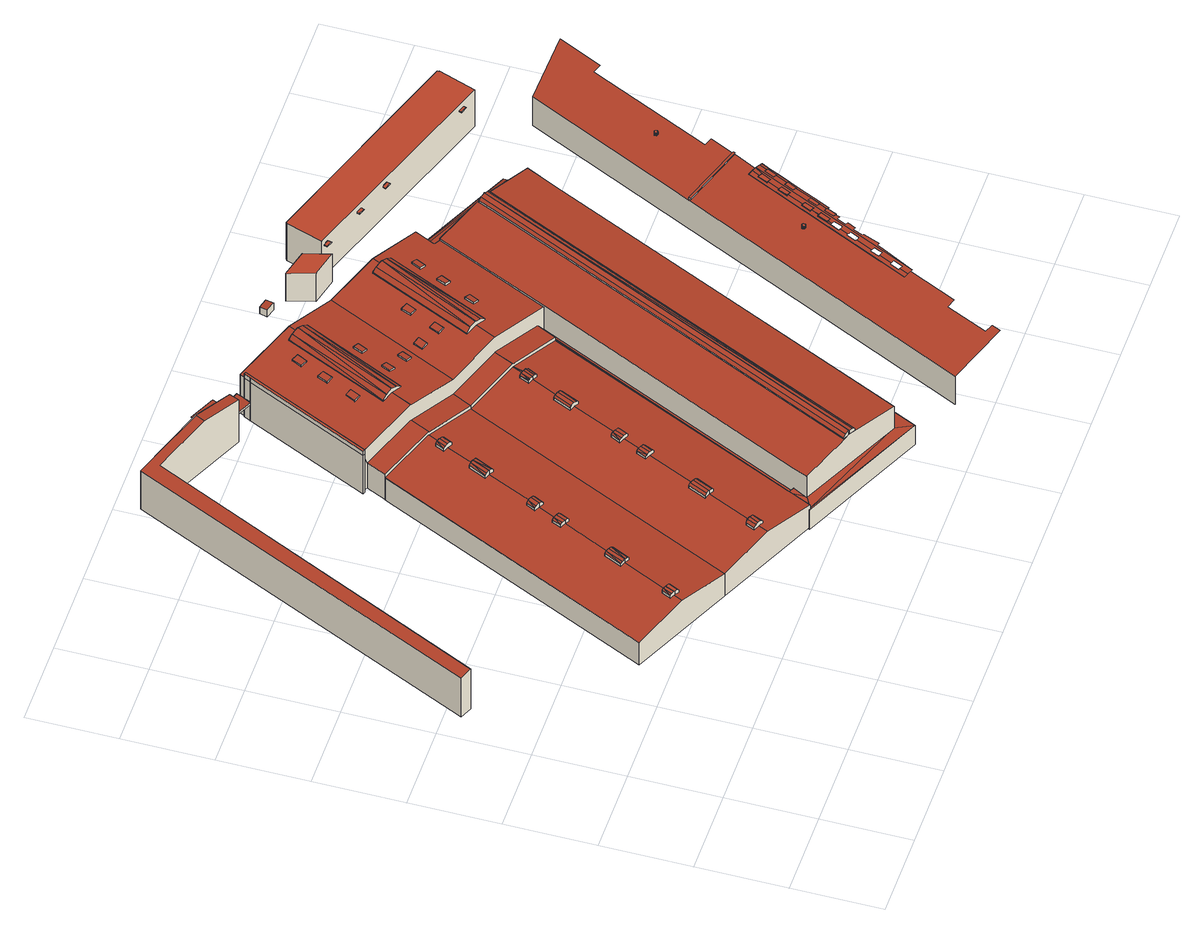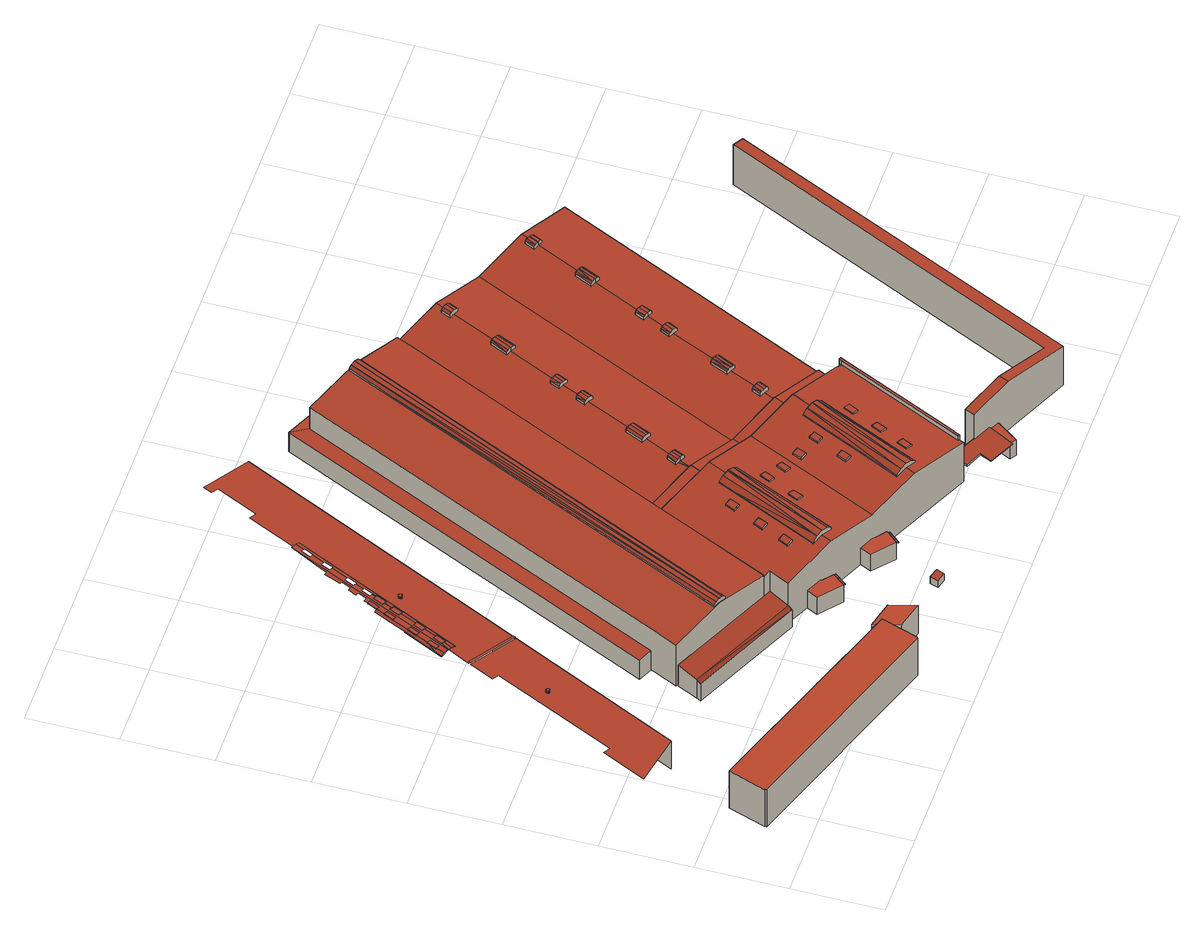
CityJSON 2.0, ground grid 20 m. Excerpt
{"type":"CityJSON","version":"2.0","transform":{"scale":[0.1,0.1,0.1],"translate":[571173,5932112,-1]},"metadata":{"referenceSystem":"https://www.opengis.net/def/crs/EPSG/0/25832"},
"CityObjects":{
"building1":{"type":"Building","attributes":{"Grundfläche 2D":"317.052901","Grundhöhe NN":"5.900"},"geometry":[{"type":"Solid","lod":"3","boundaries":[[[[0,1,2,3,4,5]],[[6,0,5,7]],[[3,2,8,9]],[[4,3,9,10]],[[7,5,4,10,11]],[[6,7,11,12]],[[13,1,0,6,12,14]],[[2,1,13,8]],[[13,14,12,11,10,9,8]]]],"semantics":{"surfaces":[{"type":"RoofSurface"},{"type":"WallSurface"},{"type":"GroundSurface"}],"values":[[0,0,1,1,1,1,1,1,2]]}}]},
"building2":{"type":"Building","attributes":{"Grundfläche 2D":"12.532352","Grundhöhe NN":"5.903"},"children":["building2-1"],"geometry":[{"type":"Solid","lod":"3","boundaries":[[[[15,16,17,18,19,20]],[[21,22,23,19,18,17]],[[23,24,25,15,20,19]],[[25,26,16,15]],[[26,21,17,16]],[[24,23,22,21,26,25]]]],"semantics":{"surfaces":[{"type":"RoofSurface"},{"type":"WallSurface"},{"type":"GroundSurface"}],"values":[[0,1,1,1,1,2]]}}]},
"building2-1":{"type":"BuildingInstallation","parents":["building2"],"geometry":[{"type":"MultiSurface","lod":"3","boundaries":[[[27,28,29,30,31,32,33,34,35,36]],[[37,28,27]],[[38,28,37]],[[32,31,39,40]],[[33,32,40,41]],[[34,33,41,42]],[[36,35,34,42,43]],[[27,36,43,44]],[[37,27,44,45]],[[38,37,45,46]],[[28,38,46,47]],[[29,28,47,48]],[[31,30,29,48,39]],[[47,46,45,44,43,42,41,40,39,48]]],"semantics":{"surfaces":[{"type":"RoofSurface"},{"type":"WallSurface"},{"type":"OuterCeilingSurface"}],"values":[0,0,0,1,1,1,1,1,1,1,1,1,1,2]}}]},
"building3":{"type":"Building","attributes":{"Grundfläche 2D":"8214.066320","Grundhöhe NN":"5.801"},"children":["building3-1","building3-2","building3-3","building3-4","building3-5","building3-6","building3-7","building3-8","building3-9","building3-10","building3-11","building3-12","building3-13","building3-14","building3-15","building3-16","building3-17","building3-18","building3-19","building3-20","building3-21","building3-22"],"geometry":[{"type":"Solid","lod":"3","boundaries":[[[[49,50,51,52,53,54,55,56,57,58]],[[59,60,61]],[[62,63,61,64]],[[65,61,63]],[[66,59,61,65]],[[67,62,68]],[[69,62,67]],[[63,62,69]],[[70,67,68,71]],[[72,73,74]],[[75,73,72]],[[76,74,77]],[[72,74,76]],[[78,77,79]],[[76,77,78]],[[80,79,81]],[[82,78,79,80]],[[83,84,85]],[[86,84,83]],[[86,83,87]],[[88,89,87]],[[89,86,87]],[[90,89,88,91]],[[92,91,93]],[[91,92,90]],[[89,94,86]],[[95,96,97]],[[98,97,99]],[[100,97,98]],[[95,97,100]],[[101,102,103,99]],[[98,99,103]],[[104,101,105]],[[102,101,104]],[[106,107,108]],[[109,110,106]],[[110,111,107,106]],[[112,113,109]],[[113,110,109]],[[112,114,115,116,117,113]],[[117,118,113]],[[116,115,119,120,121]],[[122,123,124,125,126,127,128,129,130,131,132,133,134,135,136,137,138]],[[139,132,131,140,141,142,143,122,138,144,145,146]],[[147,148,149]],[[150,148,147]],[[151,147,149,152]],[[153,151,152,154]],[[155,153,154,156]],[[157,158,159,160]],[[161,157,160,162]],[[163,164,161,162,165,166]],[[167,163,166,168]],[[169,170,171]],[[172,173,174,175,176,177,178,179,180,181,182,170,169,183]],[[184,172,183]],[[185,186,187,188,189,190,191,192,193,194]],[[176,195,196,172,184,193,192,197,177]],[[191,190,198,199,200,186,185,201,202,203,204]],[[205,206,207,208,209,210,211,212,213,214,215,216,217,218,219,220,221,222,223,224,225,226,227,228]],[[209,210,209,208]],[[209,208,207,208]],[[229,217,216,215,214,230,231,210,209,208,207,232,233,227,226,225,224,223,222,234,235]],[[236,231,230]],[[237,238,239]],[[240,241,242]],[[243,244,245,246,247,248,249,250,251,252,253,254,255,256,257,258,259,260,241,212,211]],[[246,245,244,243,261,237,239,240,242,241,260,259,258,262,263,264,265,255,254,253,252,251,250,266,267]],[[268,269,270,271,272,273,274]],[[275,276,277,278,279]],[[280,281,277,276,282]],[[283,284,285,286,287,288,289,290]],[[291,292,293,294,295,296]],[[297,280,282,298]],[[297,298,299]],[[300,301,297,299,302]],[[303,304,54,53]],[[54,304,171,55]],[[171,170,182,181,180,56,55]],[[180,179,305,306,49,58,57,56]],[[306,307,50,49]],[[307,308,51,50]],[[308,309,303,53,52,51]],[[60,198,190,189,188,71,68,62,64,61]],[[70,71,188,187]],[[65,63,69,67,70,187,186,200,66]],[[198,60,59,66,200,199]],[[79,77,74,73,195,176,175,81]],[[173,82,80,81,175,174]],[[72,76,78,82,173,172,196,75]],[[75,196,195,73]],[[220,219,85,84]],[[219,218,217,229,235,93,91,88,87,83,85]],[[235,234,92,93]],[[92,234,222,89,90]],[[222,221,220,84,86,94,89]],[[205,228,227,99,97,96]],[[99,227,233,105,101]],[[233,232,104,105]],[[232,207,103,102,104]],[[98,103,207,206,95,100]],[[206,205,96,95]],[[130,129,128,119,115,114,112,109,106,108,140,131]],[[126,125,121,120,119,128,127]],[[116,121,125,124,123,122,118,117]],[[122,143,113,118]],[[142,111,110,113,143]],[[111,142,141,140,108,107]],[[148,266,250,152,149]],[[152,250,249,156,154]],[[249,248,155,156]],[[248,247,246,151,153,155]],[[151,246,267,150,147]],[[267,266,148,150]],[[159,263,262,258,257,168,166,165,162,160]],[[257,256,167,168]],[[167,256,255,265,264,158,157,161,164,163]],[[264,263,159,158]],[[285,284,310,311]],[[272,271,312,313]],[[273,272,313,314]],[[274,273,314,315]],[[274,315,316,317]],[[318,268,274,317,316,315,319,320]],[[318,268,318,320,319,320]],[[268,318,320,319,321,269]],[[270,269,321,322]],[[289,288,323,324]],[[290,289,324,325]],[[283,290,325,326,327,328]],[[283,328,327,326,310,284]],[[286,285,311,329]],[[288,287,330,323]],[[331,303,309,308,332,333]],[[304,303,331,334]],[[171,304,334,335]],[[171,335,336,278]],[[280,297,301,300,293,292,201,185,194,193,184,183,169,171,278,277,281]],[[203,202,337,338]],[[204,203,338,339]],[[271,270,322,330,287,286,329,340,178,177,197,192,191,204,339,312]],[[179,178,340,341]],[[342,306,305,179,341,343]],[[307,306,342,344]],[[308,307,344,332]],[[236,230,345,346]],[[231,236,346,347]],[[211,210,231,347,348]],[[291,349,350,136,135,134,133,202,201,292]],[[144,138,137,136,350,351]],[[146,145,144,351,352]],[[132,139,146,352,337,202,133]],[[278,336,345,230,279]],[[212,282,276,275,279,230,214,213]],[[261,243,211,348,353]],[[295,238,237,261,353,354,296]],[[238,295,294,239]],[[291,296,354,349]],[[239,302,299,298,282,212,241,240]],[[302,239,294,293,300]],[[321,319,315,314,313,312,339,338,337,352,351,350,349,354,353,348,347,346,345,336,335,334,331,333,332,344,342,343,341,340,329,311,310,326,325,324,323,330,322]]]],"semantics":{"surfaces":[{"type":"RoofSurface"},{"type":"WallSurface"},{"type":"GroundSurface"}],"values":[[0,0,0,0,0,0,0,0,0,0,0,0,0,0,0,0,0,0,0,0,0,0,0,0,0,0,0,0,0,0,0,0,0,0,0,0,0,0,0,0,0,0,0,0,0,0,0,0,0,0,0,0,0,0,0,0,0,0,0,0,0,0,0,0,0,0,0,0,0,0,0,0,0,0,0,0,1,1,1,1,1,1,1,1,1,1,1,1,1,1,1,1,1,1,1,1,1,1,1,1,1,1,1,1,1,1,1,1,1,1,1,1,1,1,1,1,1,1,1,1,1,1,1,1,1,1,1,1,1,1,1,1,1,1,1,1,1,1,1,1,1,1,1,1,1,1,1,1,1,1,1,1,1,1,1,1,1,1,1,1,2]]}}]},
"building3-1":{"type":"BuildingInstallation","parents":["building3"],"geometry":[{"type":"MultiSurface","lod":"3","boundaries":[[[355,356,357,358]],[[358,357,359,360]],[[355,358,360,361]],[[356,355,361,362]],[[357,356,362,359]]],"semantics":{"surfaces":[{"type":"RoofSurface"},{"type":"WallSurface"}],"values":[0,1,1,1,1]}}]},
"building3-2":{"type":"BuildingInstallation","parents":["building3"],"geometry":[{"type":"MultiSurface","lod":"3","boundaries":[[[363,364,365,366]],[[366,365,367,368]],[[363,366,368,369]],[[364,363,369,370]],[[365,364,370,367]]],"semantics":{"surfaces":[{"type":"RoofSurface"},{"type":"WallSurface"}],"values":[0,1,1,1,1]}}]},
"building3-3":{"type":"BuildingInstallation","parents":["building3"],"geometry":[{"type":"MultiSurface","lod":"3","boundaries":[[[371,372,373,374]],[[374,373,375,376]],[[371,374,376,377]],[[372,371,377,378]],[[373,372,378,375]]],"semantics":{"surfaces":[{"type":"RoofSurface"},{"type":"WallSurface"}],"values":[0,1,1,1,1]}}]},
"building3-4":{"type":"BuildingInstallation","parents":["building3"],"geometry":[{"type":"MultiSurface","lod":"3","boundaries":[[[379,380,381,382]],[[382,381,383,384]],[[379,382,384,385]],[[380,379,385,386]],[[381,380,386,383]]],"semantics":{"surfaces":[{"type":"RoofSurface"},{"type":"WallSurface"}],"values":[0,1,1,1,1]}}]},
"building3-5":{"type":"BuildingInstallation","parents":["building3"],"geometry":[{"type":"MultiSurface","lod":"3","boundaries":[[[387,388,389,390]],[[390,389,391,392]],[[387,390,392,393]],[[388,387,393,394]],[[389,388,394,391]]],"semantics":{"surfaces":[{"type":"RoofSurface"},{"type":"WallSurface"}],"values":[0,1,1,1,1]}}]},
"building3-6":{"type":"BuildingInstallation","parents":["building3"],"geometry":[{"type":"MultiSurface","lod":"3","boundaries":[[[395,396,397,398]],[[398,397,399,400]],[[400,401,395,398]],[[401,402,396,395]],[[397,396,402,399]]],"semantics":{"surfaces":[{"type":"RoofSurface"},{"type":"WallSurface"}],"values":[0,1,1,1,1]}}]},
"building3-7":{"type":"BuildingInstallation","parents":["building3"],"geometry":[{"type":"MultiSurface","lod":"3","boundaries":[[[403,404,405,406]],[[406,405,407,408]],[[403,406,408,409]],[[404,403,409,410]],[[405,404,410,407]]],"semantics":{"surfaces":[{"type":"RoofSurface"},{"type":"WallSurface"}],"values":[0,1,1,1,1]}}]},
"building3-8":{"type":"BuildingInstallation","parents":["building3"],"geometry":[{"type":"MultiSurface","lod":"3","boundaries":[[[411,412,413,414]],[[413,412,415,416]],[[414,413,416,417]],[[411,414,417,418]],[[412,411,418,415]]],"semantics":{"surfaces":[{"type":"RoofSurface"},{"type":"WallSurface"}],"values":[0,1,1,1,1]}}]},
"building3-9":{"type":"BuildingInstallation","parents":["building3"],"geometry":[{"type":"MultiSurface","lod":"3","boundaries":[[[419,420,421,422]],[[422,421,423,424]],[[419,422,424,425]],[[420,419,425,426]],[[421,420,426,423]]],"semantics":{"surfaces":[{"type":"RoofSurface"},{"type":"WallSurface"}],"values":[0,1,1,1,1]}}]},
"building3-10":{"type":"BuildingInstallation","parents":["building3"],"geometry":[{"type":"MultiSurface","lod":"3","boundaries":[[[427,428,429,430]],[[430,429,431,432]],[[427,430,432,433]],[[428,427,433,434]],[[429,428,434,431]]],"semantics":{"surfaces":[{"type":"RoofSurface"},{"type":"WallSurface"}],"values":[0,1,1,1,1]}}]},
"building3-11":{"type":"BuildingInstallation","parents":["building3"],"geometry":[{"type":"MultiSurface","lod":"3","boundaries":[[[435,436,437,438]],[[438,437,439,440]],[[435,438,440,441]],[[436,435,441,442]],[[437,436,442,439]]],"semantics":{"surfaces":[{"type":"RoofSurface"},{"type":"WallSurface"}],"values":[0,1,1,1,1]}}]},
"building3-12":{"type":"BuildingInstallation","parents":["building3"],"geometry":[{"type":"MultiSurface","lod":"3","boundaries":[[[443,444,445]],[[443,445,446]],[[445,444,447,448]],[[449,450,451]],[[452,450,449]],[[451,450,453,454,448,447,455]],[[443,456,216,457,449,451,455,447,444]],[[457,458,452,449]],[[458,459,460,215,461,462,446,445,448,454,453,450,452]],[[462,456,443,446]]],"semantics":{"surfaces":[{"type":"RoofSurface"},{"type":"WallSurface"}],"values":[0,0,0,0,0,0,1,1,1,1]}}]},
"building3-13":{"type":"BuildingInstallation","parents":["building3"],"geometry":[{"type":"MultiSurface","lod":"3","boundaries":[[[463,464,465]],[[463,465,466]],[[467,463,466,468]],[[469,470,467,468,471]],[[469,471,472]],[[469,472,473]],[[474,475,465,464]],[[475,476,226,468,466,465]],[[226,477,472,471,468]],[[477,478,473,472]],[[478,479,225,467,470,469,473]],[[467,225,474,464,463]]],"semantics":{"surfaces":[{"type":"RoofSurface"},{"type":"WallSurface"}],"values":[0,0,0,0,0,0,1,1,1,1,1,1]}}]},
"building3-14":{"type":"BuildingInstallation","parents":["building3"],"geometry":[{"type":"MultiSurface","lod":"3","boundaries":[[[480,481,482]],[[483,484,485,486]],[[487,486,488]],[[483,486,487]],[[482,485,484,489]],[[482,489,480]],[[481,490,223,491,488,486,485,482]],[[491,492,487,488]],[[492,224,484,483,487]],[[224,493,480,489,484]],[[493,490,481,480]]],"semantics":{"surfaces":[{"type":"RoofSurface"},{"type":"WallSurface"}],"values":[0,0,0,0,0,0,1,1,1,1,1]}}]},
"building3-15":{"type":"BuildingInstallation","parents":["building3"],"geometry":[{"type":"MultiSurface","lod":"3","boundaries":[[[494,495,496]],[[497,495,494]],[[498,497,494,499]],[[500,498,499,501]],[[502,500,501,503]],[[504,503,505]],[[502,503,504]],[[506,507,496,495]],[[496,507,508,208,501,499,494]],[[208,509,505,503,501]],[[509,510,504,505]],[[510,511,209,512,498,500,502,504]],[[512,506,495,497,498]]],"semantics":{"surfaces":[{"type":"RoofSurface"},{"type":"WallSurface"}],"values":[0,0,0,0,0,0,0,1,1,1,1,1,1]}}]},
"building3-16":{"type":"BuildingInstallation","parents":["building3"],"geometry":[{"type":"MultiSurface","lod":"3","boundaries":[[[513,514,515,516]],[[517,518,516,515]],[[519,518,517,520,521]],[[522,519,521,523,524]],[[525,524,526]],[[522,524,525]],[[525,526,527]],[[528,242,260,521,520,517,515]],[[523,521,260,529,526,524]],[[529,530,527,526]],[[522,525,527,530,259,519]],[[516,518,519,259,531,514,513]],[[531,528,515,514]]],"semantics":{"surfaces":[{"type":"RoofSurface"},{"type":"WallSurface"}],"values":[0,0,0,0,0,0,0,1,1,1,1,1,1]}}]},
"building3-17":{"type":"BuildingInstallation","parents":["building3"],"geometry":[{"type":"MultiSurface","lod":"3","boundaries":[[[532,533,534,535]],[[536,537,532,535,538,539]],[[540,536,539,541]],[[542,540,541,543]],[[544,245,545,546,543,541,539,538,535,534]],[[546,547,542,543]],[[533,532,537,536,540,542,547,244,548,549]],[[549,544,534,533]]],"semantics":{"surfaces":[{"type":"RoofSurface"},{"type":"WallSurface"}],"values":[0,0,0,0,1,1,1,1]}}]},
"building3-18":{"type":"BuildingInstallation","parents":["building3"],"geometry":[{"type":"MultiSurface","lod":"3","boundaries":[[[550,551,552]],[[550,552,553]],[[554,553,552,555,556]],[[557,554,556,558]],[[559,558,560]],[[558,559,557]],[[551,561,254,562,563,560,558,556,555,552]],[[563,564,559,560]],[[564,565,253,566,550,553,554,557,559]],[[566,561,551,550]]],"semantics":{"surfaces":[{"type":"RoofSurface"},{"type":"WallSurface"}],"values":[0,0,0,0,0,0,1,1,1,1]}}]},
"building3-19":{"type":"BuildingInstallation","parents":["building3"],"geometry":[{"type":"MultiSurface","lod":"3","boundaries":[[[567,568,569]],[[570,567,569]],[[571,572,570,569,573,574]],[[575,571,574,576]],[[575,576,577]],[[575,577,578]],[[579,252,580,581,577,576,574,573,569,568]],[[581,582,578,577]],[[582,583,584,251,585,567,570,572,571,575,578]],[[585,579,568,567]]],"semantics":{"surfaces":[{"type":"RoofSurface"},{"type":"WallSurface"}],"values":[0,0,0,0,0,0,1,1,1,1]}}]},
"building3-20":{"type":"BuildingInstallation","parents":["building3"],"geometry":[{"type":"MultiSurface","lod":"3","boundaries":[[[586,587,588,589]],[[589,588,590,591]],[[586,589,591,592]],[[587,586,592,593]],[[588,587,593,590]]],"semantics":{"surfaces":[{"type":"RoofSurface"},{"type":"WallSurface"}],"values":[0,1,1,1,1]}}]},
"building3-21":{"type":"BuildingInstallation","parents":["building3"],"geometry":[{"type":"MultiSurface","lod":"3","boundaries":[[[318,317,594,595]],[[320,316,317,318]],[[316,596,594,317]],[[596,597,595,594]],[[597,320,318,595]],[[597,596,316,320]]],"semantics":{"surfaces":[{"type":"RoofSurface"},{"type":"WallSurface"},{"type":"OuterCeilingSurface"}],"values":[0,1,1,1,1,2]}}]},
"building3-22":{"type":"BuildingInstallation","parents":["building3"],"geometry":[{"type":"MultiSurface","lod":"3","boundaries":[[[328,598,599,600,601]],[[602,327,328,601]],[[603,604,599,598]],[[604,605,602,601,600,599]],[[327,603,598,328]],[[602,605,604,603,327]]],"semantics":{"surfaces":[{"type":"RoofSurface"},{"type":"WallSurface"},{"type":"OuterCeilingSurface"}],"values":[0,1,1,1,1,2]}}]},
"building4":{"type":"Building","attributes":{"Grundfläche 2D":"400.020849","Grundhöhe NN":"5.574"},"geometry":[{"type":"Solid","lod":"3","boundaries":[[[[606,607,608]],[[609,607,606]],[[610,611,608,612]],[[613,608,611]],[[606,608,613]],[[614,613,611,615]],[[616,617,608,607]],[[617,618,612,608]],[[618,619,610,612]],[[619,620,611,610]],[[620,621,615,611]],[[621,622,614,615]],[[622,623,613,614]],[[623,624,606,613]],[[624,625,609,606]],[[625,616,607,609]],[[616,625,624,623,622,621,620,619,618,617]]]],"semantics":{"surfaces":[{"type":"RoofSurface"},{"type":"WallSurface"},{"type":"GroundSurface"}],"values":[[0,0,0,0,0,0,1,1,1,1,1,1,1,1,1,1,2]]}}]},
"building5":{"type":"Building","attributes":{"Grundfläche 2D":"4.405188","Grundhöhe NN":"5.868"},"geometry":[{"type":"Solid","lod":"3","boundaries":[[[[626,627,628,629]],[[630,631,629,628]],[[631,632,626,629]],[[632,633,627,626]],[[633,630,628,627]],[[633,632,631,630]]]],"semantics":{"surfaces":[{"type":"RoofSurface"},{"type":"WallSurface"},{"type":"GroundSurface"}],"values":[[0,1,1,1,1,2]]}}]},
"building6":{"type":"Building","attributes":{"Grundfläche 2D":"11258.269333","Grundhöhe NN":"5.771"},"children":["building6-1","building6-2","building6-3","building6-4","building6-5","building6-6"],"geometry":[{"type":"MultiSurface","lod":"3","boundaries":[[[634,635,636,637,638]],[[639,640,641,642,643,644,645,646,647,648,649,650,651,652,653,654,655,656,657,658,659,660,661,662,663,664,665,666,667,668,669,670,671,672,673]],[[641,674,642]],[[662,661,675,676,677,678,653,652,679,680,681,682,649,648,683,684,685,686,687,645,688,689,690,691,692,693,694,695,696,697,640,639,698,699,700,701,671,670,702,703,704,705,667,666,706,707]],[[642,674,693,692]],[[692,691,642]],[[645,644,688]],[[708,709,659,658]],[[710,711,676,675,712,713,714,715,716,717,718,719,720,721,722,723,724,725,726,727,728,729,730,731,732,733,734,735,736,737,738,739,740,741,742,743,744,745,746,747,748,749]],[[750,751,752,753,754,755,756,757,758,759,760,636,635,634,761,762,763,764,765,766,767,709,708]],[[768,769,770,771,772,773,774,775,776,747,746,777,778,779,740,739,780,781,782,733,732,783]],[[784,785,753,752]],[[773,772,771,786,787,788,774]],[[676,789,657,656,677]],[[775,774,788,711,710,790]],[[788,787,791,750,708,658,657,789,676,711]],[[792,785,784,793,794]]],"semantics":{"surfaces":[{"type":"WallSurface"},{"type":"RoofSurface"}],"values":[0,1,1,1,1,1,1,0,1,1,1,0,0,1,1,0,1]}}]},
"building6-1":{"type":"BuildingInstallation","parents":["building6"],"geometry":[{"type":"MultiSurface","lod":"3","boundaries":[[[795,796,797,798,799,800,801,802,803,804,805,806,807,808,809,810,811,812,813,814,815,816,817,818,819]],[[799,798,820,821]],[[800,799,821,822]],[[801,800,822,823]],[[802,801,823,824]],[[803,802,824,825]],[[804,803,825,826]],[[805,804,826,827]],[[806,805,827,828]],[[807,806,828,829]],[[808,807,829,830]],[[809,808,830,831]],[[810,809,831,832]],[[811,810,832,833]],[[812,811,833,834]],[[813,812,834,835]],[[814,813,835,836]],[[815,814,836,837]],[[816,815,837,838]],[[817,816,838,839]],[[818,817,839,840]],[[819,818,840,841]],[[795,819,841,842]],[[796,795,842,843]],[[797,796,843,844]],[[798,797,844,820]]],"semantics":{"surfaces":[{"type":"RoofSurface"},{"type":"WallSurface"}],"values":[0,1,1,1,1,1,1,1,1,1,1,1,1,1,1,1,1,1,1,1,1,1,1,1,1,1]}}]},
"building6-2":{"type":"BuildingInstallation","parents":["building6"],"geometry":[{"type":"MultiSurface","lod":"3","boundaries":[[[845,690,689,846]],[[847,848,730,729]],[[643,846,689,688,644]],[[730,848,783,732,731]],[[846,643,642,845]],[[849,847,729,728,727]],[[845,642,691,690]],[[848,847,849,850,783]]],"semantics":{"surfaces":[{"type":"RoofSurface"},{"type":"WallSurface"}],"values":[0,0,1,1,1,1,1,1]}}]},
"building6-3":{"type":"BuildingInstallation","parents":["building6"],"geometry":[{"type":"MultiSurface","lod":"3","boundaries":[[[851,686,685,852]],[[853,854,737,736]],[[648,647,852,685,684,683]],[[737,854,780,739,738]],[[851,852,647,646]],[[736,735,853]],[[735,734,853]],[[853,734,733,782]],[[686,851,646,645,687]],[[854,853,782,781,780]]],"semantics":{"surfaces":[{"type":"RoofSurface"},{"type":"WallSurface"}],"values":[0,0,1,1,1,1,1,1,1,1]}}]},
"building6-4":{"type":"BuildingInstallation","parents":["building6"],"geometry":[{"type":"MultiSurface","lod":"3","boundaries":[[[680,679,855,856,681]],[[743,742,857,858,745,744]],[[855,679,652,651]],[[858,777,746,745]],[[856,855,651,650]],[[779,857,742,741,740]],[[856,650,649,682]],[[682,681,856]],[[858,857,779,778,777]]],"semantics":{"surfaces":[{"type":"RoofSurface"},{"type":"WallSurface"}],"values":[0,0,1,1,1,1,1,1,1]}}]},
"building6-5":{"type":"BuildingInstallation","parents":["building6"],"geometry":[{"type":"MultiSurface","lod":"3","boundaries":[[[677,859,860,678]],[[748,861,862,749]],[[859,677,656,655]],[[862,790,710,749]],[[859,655,654,860]],[[861,748,747,776]],[[860,654,653,678]],[[862,861,776,775,790]]],"semantics":{"surfaces":[{"type":"RoofSurface"},{"type":"WallSurface"}],"values":[0,0,1,1,1,1,1,1]}}]},
"building6-6":{"type":"BuildingInstallation","parents":["building6"],"geometry":[{"type":"MultiSurface","lod":"3","boundaries":[[[863,864,865,866,867,868,869,870,871,872,873,874,875,876,877,878,879,880,881,882,883,884,885,886,887,888,889,890,891]],[[865,864,892,893]],[[866,865,893,894]],[[867,866,894,895]],[[868,867,895,896]],[[869,868,896,897]],[[870,869,897,898]],[[871,870,898,899]],[[872,871,899,900]],[[873,872,900,901]],[[873,901,902]],[[874,873,902,903]],[[875,874,903,904]],[[876,875,904,905]],[[877,876,905,906]],[[878,877,906,907]],[[879,878,907,908]],[[880,879,908,909]],[[881,880,909,910]],[[882,881,910,911]],[[883,882,911,912]],[[884,883,912,913]],[[885,884,913,914]],[[886,885,914,915]],[[887,886,915,916]],[[888,887,916,917]],[[889,888,917,918]],[[890,889,918,919]],[[891,890,919,920]],[[891,920,921]],[[863,891,921,922]],[[864,863,922,892]]],"semantics":{"surfaces":[{"type":"RoofSurface"},{"type":"WallSurface"}],"values":[0,1,1,1,1,1,1,1,1,1,1,1,1,1,1,1,1,1,1,1,1,1,1,1,1,1,1,1,1,1,1,1]}}]},
"building7":{"type":"Building","attributes":{"Grundfläche 2D":"33.121768","Grundhöhe NN":"-0.001"},"geometry":[{"type":"Solid","lod":"3","boundaries":[[[[923,924,925,926]],[[927,928,926,925]],[[928,929,923,926]],[[929,930,924,923]],[[930,927,925,924]],[[930,929,928,927]]]],"semantics":{"surfaces":[{"type":"RoofSurface"},{"type":"WallSurface"},{"type":"GroundSurface"}],"values":[[0,1,1,1,1,2]]}}]},
"building8":{"type":"Building","attributes":{"Grundfläche 2D":"165.851773","Grundhöhe NN":"5.549"},"geometry":[{"type":"Solid","lod":"3","boundaries":[[[[931,932,933,934,935,936]],[[937,932,938]],[[933,932,937]],[[932,931,939,940]],[[934,933,941,942]],[[935,934,942,943]],[[939,931,936,935,943,944]],[[938,932,940,945]],[[937,938,945,946]],[[933,937,946,941]],[[939,944,943,942,941,946,945,940]]]],"semantics":{"surfaces":[{"type":"RoofSurface"},{"type":"WallSurface"},{"type":"GroundSurface"}],"values":[[0,0,0,1,1,1,1,1,1,1,2]]}}]},
"building9":{"type":"Building","attributes":{"Grundfläche 2D":"468.322957","Grundhöhe NN":"-0.001"},"children":["building9-1","building9-2","building9-3","building9-4"],"geometry":[{"type":"Solid","lod":"3","boundaries":[[[[947,948,949,950,951,952,953,954,955]],[[949,948,956,957]],[[950,949,957,958]],[[951,950,958,959]],[[960,953,952,951,959,961]],[[954,953,960,962]],[[955,954,962,963]],[[947,955,963,964]],[[948,947,964,956]],[[956,964,963,962,960,961,959,958,957]]]],"semantics":{"surfaces":[{"type":"RoofSurface"},{"type":"WallSurface"},{"type":"GroundSurface"}],"values":[[0,1,1,1,1,1,1,1,1,2]]}}]},
"building9-1":{"type":"BuildingInstallation","parents":["building9"],"geometry":[{"type":"MultiSurface","lod":"3","boundaries":[[[965,966,967,968]],[[969,970,966,965]],[[970,971,967,966]],[[971,972,968,967]],[[972,969,965,968]],[[971,970,969,972]]],"semantics":{"surfaces":[{"type":"RoofSurface"},{"type":"WallSurface"},{"type":"OuterCeilingSurface"}],"values":[0,1,1,1,1,2]}}]},
"building9-2":{"type":"BuildingInstallation","parents":["building9"],"geometry":[{"type":"MultiSurface","lod":"3","boundaries":[[[973,974,975,976]],[[977,978,976,975]],[[979,977,975,974]],[[978,980,973,976]],[[980,979,974,973]],[[979,980,978,977]]],"semantics":{"surfaces":[{"type":"RoofSurface"},{"type":"WallSurface"},{"type":"OuterCeilingSurface"}],"values":[0,1,1,1,1,2]}}]},
"building9-3":{"type":"BuildingInstallation","parents":["building9"],"geometry":[{"type":"MultiSurface","lod":"3","boundaries":[[[981,982,983,984]],[[985,986,984,983]],[[986,987,981,984]],[[987,988,982,981]],[[988,985,983,982]],[[988,987,986,985]]],"semantics":{"surfaces":[{"type":"RoofSurface"},{"type":"WallSurface"},{"type":"OuterCeilingSurface"}],"values":[0,1,1,1,1,2]}}]},
"building9-4":{"type":"BuildingInstallation","parents":["building9"],"geometry":[{"type":"MultiSurface","lod":"3","boundaries":[[[989,990,991,992]],[[993,994,992,991]],[[994,995,989,992]],[[995,996,990,989]],[[996,993,991,990]],[[996,995,994,993]]],"semantics":{"surfaces":[{"type":"RoofSurface"},{"type":"WallSurface"},{"type":"OuterCeilingSurface"}],"values":[0,1,1,1,1,2]}}]}
},
"vertices":[
[517,1462,210],[365,1530,180],[6,750,180],[32,738,185],[385,1497,185],[507,1440,210],[608,1419,191],[599,1397,191],[6,750,69],[32,738,69],[385,1497,69],[599,1397,69],[608,1419,69],[365,1530,69],[517,1462,69],
[543,1448,114],[567,1437,114],[591,1489,114],[590,1490,114],[579,1498,114],[578,1497,114],[591,1489,69],[590,1490,69],[579,1498,69],[578,1497,69],[543,1448,69],[567,1437,69],
[661,1393,122],[670,1408,121],[671,1408,121],[676,1419,120],[679,1426,120],[640,1443,119],[651,1468,117],[594,1495,117],[591,1489,118],[567,1437,122],[662,1393,122],[663,1392,122],[679,1426,115],[640,1443,115],[651,1468,115],[594,1495,115],[567,1437,115],[661,1393,115],[662,1393,115],[663,1392,115],[670,1408,115],[671,1408,115],
[670,1408,192],[663,1392,192],[662,1393,192],[662,1392,192],[536,1118,192],[541,1116,192],[543,1121,192],[675,1406,192],[672,1407,192],[671,1408,192],[965,1032,204],[1051,1219,204],[1039,1224,213],[1026,1230,218],[922,1001,217],[1027,1229,217],[935,995,213],[946,990,204],[907,1008,213],[1010,1237,213],[921,1001,218],[897,1012,204],[1002,1241,206],[708,1101,213],[825,1324,204],[813,1330,213],[719,1096,204],[695,1107,218],[800,1336,218],[681,1113,213],[784,1343,213],[671,1119,204],[776,1347,204],[671,1118,204],[609,905,165],[594,864,160],[612,904,160],[590,866,165],[602,908,166],[601,909,166],[583,869,166],[577,872,165],[595,911,165],[572,874,160],[590,913,160],[584,869,166],[442,534,160],[460,573,160],[456,575,164],[432,538,165],[449,578,165],[438,535,164],[442,581,164],[424,541,164],[431,539,165],[420,544,160],[438,583,160],[1273,1085,215],[921,304,209],[1279,1082,209],[1265,1088,218],[864,195,215],[870,193,209],[1265,1089,218],[854,200,218],[1264,1089,218],[1255,1093,215],[845,204,215],[847,203,216],[853,200,218],[1249,1096,209],[1235,1064,209],[839,207,209],[853,200,207],[847,203,206],[845,204,206],[839,207,205],[840,209,205],[1235,1064,204],[1249,1096,204],[1264,1089,207],[1265,1089,207],[1265,1088,207],[1266,1091,207],[1148,1146,185],[1033,894,185],[751,284,185],[737,253,185],[839,205,205],[853,199,207],[1281,1084,205],[1279,1082,205],[921,304,204],[870,193,204],[854,200,207],[973,142,185],[1356,974,185],[1385,1036,185],[668,429,164],[690,467,160],[686,469,164],[672,428,160],[661,433,165],[679,472,165],[654,436,164],[672,476,164],[649,438,160],[667,478,160],[819,759,164],[823,757,160],[841,797,160],[837,799,164],[813,762,166],[831,802,166],[805,766,164],[812,762,166],[830,802,166],[823,805,164],[801,767,160],[819,807,160],[555,1115,183],[545,1125,181],[543,1121,180],[695,1107,206],[671,1118,201],[671,1119,201],[776,1347,201],[800,1336,206],[810,1357,206],[677,1418,180],[672,1407,180],[675,1406,181],[566,1171,181],[560,1157,181],[673,1061,206],[673,1060,206],[901,955,206],[922,1001,206],[897,1012,201],[1002,1241,201],[1026,1230,206],[1027,1229,206],[1037,1252,206],[924,1304,183],[787,1007,183],[900,955,206],[825,1324,201],[719,1096,201],[922,1305,184],[1051,1219,201],[965,1032,201],[946,990,201],[1033,894,180],[1148,1146,180],[1132,1153,183],[1153,1198,183],[460,573,153],[442,534,153],[431,539,155],[384,439,155],[375,418,155],[365,398,155],[481,345,132],[766,964,132],[652,1016,155],[652,1017,155],[639,990,155],[630,970,155],[602,908,155],[609,905,154],[612,904,153],[594,864,153],[584,869,155],[583,869,155],[537,768,155],[527,747,155],[507,705,155],[498,684,155],[449,578,155],[456,575,154],[595,911,154],[535,1071,132],[248,452,132],[420,544,153],[438,583,153],[572,874,153],[590,913,153],[534,1071,132],[736,291,132],[998,857,132],[996,858,132],[881,911,155],[880,911,155],[874,882,154],[596,291,155],[606,313,155],[616,333,155],[661,433,155],[654,436,154],[649,438,153],[667,478,153],[679,472,155],[728,578,155],[738,600,155],[756,640,155],[766,661,155],[812,762,155],[801,767,153],[819,807,153],[830,802,155],[858,863,155],[868,885,155],[712,238,132],[831,802,155],[841,797,153],[823,757,153],[813,762,155],[690,467,153],[672,428,153],[1044,1260,118],[1067,1241,118],[1066,1239,118],[1102,1222,118],[1114,1247,118],[1066,1287,118],[1065,1286,118],[652,1017,163],[652,1016,163],[673,1061,163],[555,1115,140],[535,1071,140],[787,1007,140],[673,1060,163],[766,964,140],[900,1328,117],[899,1326,117],[923,1307,117],[922,1305,117],[957,1289,117],[968,1314,117],[922,1353,117],[921,1352,117],[751,284,117],[1033,894,117],[1017,901,117],[996,858,117],[998,857,117],[736,291,117],[900,955,163],[880,911,163],[881,911,163],[1017,901,140],[901,955,163],[996,858,140],[536,1118,180],[541,1116,180],[671,1408,180],[670,1408,180],[663,1392,180],[662,1393,180],[662,1392,180],[899,1326,68],[923,1307,68],[1102,1222,68],[1114,1247,68],[1066,1287,68],[1065,1286,68],[1065,1286,114],[1065,1286,116],[1044,1260,116],[1044,1260,68],[1044,1260,114],[1067,1241,68],[1066,1239,68],[968,1314,68],[922,1353,68],[921,1352,68],[900,1328,68],[900,1328,112],[900,1328,114],[922,1305,68],[957,1289,68],[536,1118,68],[662,1393,68],[662,1392,68],[541,1116,68],[543,1121,68],[555,1115,68],[1148,1146,68],[1132,1153,68],[1153,1198,68],[677,1418,68],[672,1407,68],[670,1408,68],[671,1408,68],[663,1392,68],[535,1071,68],[534,1071,68],[248,452,68],[481,345,68],[751,284,68],[737,253,68],[973,142,68],[1385,1036,68],[712,238,68],[736,291,68],
[670,1195,199],[659,1173,199],[673,1167,201],[684,1189,201],[673,1167,198],[684,1189,198],[670,1195,195],[659,1173,195],
[811,1213,199],[797,1219,202],[788,1198,202],[801,1192,199],[788,1198,198],[801,1192,195],[811,1213,195],[797,1219,198],
[1039,1109,199],[1025,1115,203],[1016,1094,203],[1029,1088,199],[1016,1094,197],[1029,1088,195],[1039,1109,195],[1025,1115,197],
[778,1144,199],[765,1150,202],[756,1130,202],[769,1124,199],[756,1130,198],[769,1124,195],[778,1144,195],[765,1150,198],
[1006,1040,199],[992,1046,203],[983,1025,203],[996,1019,199],[983,1025,198],[996,1019,195],[1006,1040,195],[992,1046,198],
[730,1326,199],[719,1304,199],[733,1297,201],[744,1319,201],[733,1297,198],[744,1319,198],[730,1326,195],[719,1304,195],
[844,1089,190],[858,1083,193],[868,1104,193],[853,1110,190],[868,1104,189],[853,1110,186],[844,1089,186],[858,1083,189],
[919,1137,199],[933,1130,201],[943,1152,201],[928,1159,199],[933,1130,198],[943,1152,198],[928,1159,195],[919,1137,195],
[701,1264,199],[691,1241,199],[705,1235,201],[715,1257,201],[705,1235,198],[715,1257,198],[701,1264,195],[691,1241,195],
[823,1124,191],[810,1130,194],[801,1109,194],[814,1103,191],[801,1109,189],[814,1103,186],[823,1124,186],[810,1130,189],
[887,1068,199],[901,1062,201],[911,1084,201],[897,1090,199],[911,1084,198],[897,1090,195],[887,1068,195],[901,1062,198],
[619,975,160],[623,973,164],[632,993,164],[628,995,160],[630,970,165],[639,991,165],[641,965,160],[646,987,164],[637,967,164],[650,985,160],[640,990,165],[639,990,165],[631,970,165],[619,975,153],[641,965,153],[650,985,153],[646,987,154],[640,990,155],[639,991,155],[628,995,153],
[500,708,164],[496,710,160],[487,690,160],[491,688,164],[507,705,165],[498,684,165],[514,702,164],[508,705,165],[505,681,164],[508,679,160],[518,700,160],[496,710,153],[487,690,153],[491,688,154],[508,679,153],[518,700,153],[508,705,155],
[537,742,160],[547,763,160],[544,765,164],[520,751,164],[527,747,166],[537,768,166],[530,771,164],[516,753,160],[526,773,160],[533,744,164],[547,763,153],[526,773,153],[516,753,153],[537,742,153],
[392,435,164],[386,412,160],[396,434,160],[382,414,164],[376,417,164],[385,439,164],[375,418,164],[384,439,164],[369,421,164],[378,442,164],[365,423,160],[374,443,160],[386,412,153],[396,434,153],[385,439,155],[374,443,153],[365,423,153],[369,421,154],[376,417,155],
[868,858,161],[870,858,160],[880,879,160],[868,858,162],[874,882,164],[864,860,164],[858,863,165],[874,882,165],[868,885,165],[852,866,164],[863,887,165],[861,888,164],[849,867,162],[857,889,160],[848,868,160],[880,879,153],[857,889,153],[848,868,153],[870,858,153],
[613,310,165],[617,308,160],[626,329,160],[622,330,165],[605,313,166],[606,313,166],[616,333,166],[615,334,166],[599,316,165],[608,337,165],[594,318,160],[603,338,160],[626,329,153],[615,334,155],[603,338,153],[594,318,153],[613,310,154],[617,308,153],
[767,636,160],[776,657,160],[773,658,164],[763,637,164],[756,640,165],[766,661,165],[765,662,165],[749,643,164],[759,665,164],[745,646,160],[755,667,160],[776,657,153],[765,662,155],[755,667,153],[745,646,153],[749,643,154],[767,636,153],
[739,573,160],[748,595,160],[744,597,164],[734,575,164],[727,578,165],[728,578,164],[738,600,164],[737,600,165],[721,581,164],[731,603,164],[727,605,160],[717,583,160],[748,595,153],[737,600,155],[727,605,153],[717,583,153],[721,581,154],[727,578,155],[739,573,153],
[1067,1170,199],[1054,1176,203],[1044,1155,203],[1057,1149,199],[1044,1155,197],[1057,1149,195],[1067,1170,195],[1054,1176,197],
[1061,1289,116],[1040,1263,116],[1061,1289,114],[1040,1263,114],
[921,1352,114],[917,1356,114],[916,1355,114],[896,1331,114],[896,1331,112],[921,1352,112],[917,1356,112],[916,1355,112],
[737,253,125],[736,291,128],[712,238,122],[751,284,128],[707,237,121],[993,105,121],[708,240,122],[973,142,123],[1356,974,123],[1387,960,121],[736,291,66],[712,238,66],[708,240,66],[707,237,66],[993,105,66],[1387,960,66],[1356,974,66],[973,142,66],[737,253,66],[751,284,66],
[950,1462,88],[945,1444,90],[967,1438,90],[972,1456,88],[967,1438,69],[972,1456,69],[950,1462,69],[945,1444,69],
[1120,60,150],[1426,709,150],[1607,1094,150],[1607,1094,68],[1120,60,68],[1405,373,179],[1414,391,179],[1411,392,178],[1425,422,178],[1435,445,178],[1438,443,179],[1447,461,179],[1444,463,178],[1454,484,178],[1457,482,179],[1474,519,179],[1471,520,178],[1481,541,178],[1484,540,179],[1497,567,179],[1494,568,178],[1504,590,178],[1507,588,179],[1516,607,179],[1508,611,176],[1355,287,176],[1328,230,176],[1336,226,179],[1345,245,179],[1342,246,178],[1352,266,178],[1352,268,178],[1355,266,179],[1368,294,179],[1365,295,178],[1375,316,178],[1378,314,179],[1395,351,179],[1392,352,178],[1403,374,178],[1421,413,178],[1348,220,180],[1525,602,180],[1513,585,180],[1503,564,180],[1490,537,180],[1488,532,180],[1480,516,180],[1479,516,179],[1460,481,179],[1461,481,179],[1463,479,180],[1453,458,180],[1449,460,179],[1440,442,179],[1445,440,180],[1434,418,180],[1428,421,179],[1428,420,179],[1424,412,179],[1430,409,180],[1421,388,180],[1416,390,179],[1415,390,179],[1408,371,179],[1412,369,180],[1402,348,180],[1399,349,179],[1384,311,179],[1385,311,180],[1379,298,180],[1376,291,180],[1362,263,180],[1352,241,180],[1508,611,175],[1355,287,175],[1527,579,179],[1536,597,179],[1385,291,180],[1393,307,180],[1394,307,179],[1399,305,179],[1414,342,179],[1413,342,179],[1410,344,180],[1420,366,180],[1424,364,179],[1426,363,179],[1435,381,179],[1434,382,179],[1429,384,180],[1438,405,180],[1445,402,179],[1449,411,179],[1448,411,179],[1443,414,180],[1453,436,180],[1458,434,179],[1459,433,179],[1468,451,179],[1465,452,179],[1465,453,179],[1461,454,180],[1471,476,180],[1474,474,179],[1478,472,179],[1495,509,179],[1489,512,179],[1488,512,180],[1494,525,180],[1496,528,180],[1498,533,180],[1504,530,179],[1517,557,179],[1511,560,180],[1521,582,180],[1524,603,179],[1548,652,179],[1428,708,150],[1430,713,150],[1550,657,179],[1575,710,179],[1559,718,175],[1655,923,175],[1686,990,175],[1704,982,179],[1750,1080,179],[1241,3,179],[1250,23,179],[1233,31,175],[1276,124,175],[1294,116,179],[1344,222,179],[1328,230,175],[1466,430,176],[1474,448,176],[1484,469,176],[1500,503,176],[1511,527,176],[1524,554,176],[1534,575,176],[1520,560,178],[1518,556,178],[1506,529,178],[1498,512,178],[1496,508,178],[1478,472,178],[1469,452,178],[1468,451,178],[1460,433,178],[1428,708,155],[1430,713,155],[1500,503,174],[1543,594,174],[1543,594,176],[1524,603,180],[1529,578,178],[1525,602,179],[1550,657,184],[1548,652,184],[1550,656,184],
[1408,469,175],[1407,469,175],[1406,469,175],[1405,469,175],[1404,468,175],[1403,468,175],[1403,467,175],[1402,466,175],[1402,465,175],[1402,464,175],[1403,463,175],[1403,462,175],[1404,462,175],[1405,461,175],[1406,461,175],[1407,461,175],[1408,461,175],[1409,462,175],[1410,463,175],[1410,464,175],[1410,465,175],[1410,466,175],[1410,467,175],[1409,468,175],[1409,469,175],[1405,469,168],[1404,468,168],[1403,468,168],[1403,467,168],[1402,466,168],[1402,465,168],[1402,464,168],[1403,463,168],[1403,462,168],[1404,462,168],[1405,461,169],[1406,461,169],[1407,461,169],[1408,461,169],[1409,462,169],[1410,463,169],[1410,464,169],[1410,465,169],[1410,466,169],[1410,467,169],[1409,468,169],[1409,469,169],[1408,469,169],[1407,469,168],[1406,469,168],
[1425,422,180],[1435,445,180],[1450,411,180],[1460,433,180],[1450,411,178],[1451,414,178],
[1444,463,180],[1454,484,180],[1468,451,180],[1478,472,180],
[1481,541,180],[1471,520,180],[1496,508,180],[1506,529,180],
[1504,590,180],[1494,568,180],[1518,556,180],[1529,578,180],
[1566,827,173],[1565,827,173],[1564,826,173],[1563,826,173],[1563,825,173],[1563,824,173],[1563,823,173],[1563,822,173],[1563,821,173],[1564,821,173],[1564,820,173],[1565,820,173],[1565,819,173],[1566,819,173],[1567,819,173],[1568,819,173],[1568,820,173],[1569,820,173],[1570,821,173],[1570,822,173],[1571,822,173],[1571,823,173],[1571,824,173],[1570,825,173],[1570,826,173],[1569,826,173],[1569,827,173],[1568,827,173],[1567,827,173],[1565,827,166],[1564,826,166],[1563,826,166],[1563,825,166],[1563,824,166],[1563,823,166],[1563,822,166],[1563,821,166],[1564,821,166],[1564,820,166],[1564,820,167],[1565,820,167],[1565,819,167],[1566,819,167],[1567,819,167],[1568,819,167],[1568,820,167],[1569,820,168],[1570,821,168],[1570,822,168],[1571,822,168],[1571,823,168],[1571,824,167],[1570,825,167],[1570,826,167],[1569,826,167],[1569,827,167],[1568,827,167],[1567,827,167],[1567,827,166],[1566,827,166],
[1051,1439,91],[1068,1380,91],[1129,1365,91],[1113,1423,91],[1129,1365,10],[1113,1423,10],[1051,1439,10],[1068,1380,10],
[1381,1038,126],[1402,1084,119],[1154,1198,119],[1153,1198,119],[1132,1153,126],[1148,1146,126],[1159,1208,114],[1407,1093,114],[1381,1038,65],[1402,1084,65],[1154,1198,65],[1153,1198,65],[1132,1153,65],[1148,1146,65],[1407,1093,65],[1159,1208,65],
[1650,1306,117],[1162,1472,117],[1161,1470,117],[1159,1470,117],[1132,1388,117],[1585,1232,117],[1622,1219,117],[1651,1302,117],[1649,1302,117],[1162,1472,10],[1161,1470,10],[1159,1470,10],[1132,1388,10],[1622,1219,10],[1585,1232,10],[1651,1302,10],[1649,1302,10],[1650,1306,10],
[1585,1232,103],[1570,1237,103],[1568,1230,103],[1583,1225,103],[1585,1232,101],[1570,1237,101],[1568,1230,101],[1583,1225,101],
[1241,1342,103],[1255,1337,103],[1258,1345,103],[1243,1350,103],[1258,1345,101],[1243,1350,101],[1255,1337,101],[1241,1342,101],
[1323,1313,103],[1338,1308,103],[1340,1316,103],[1326,1321,103],[1340,1316,101],[1326,1321,101],[1323,1313,101],[1338,1308,101],
[1135,1378,103],[1149,1373,103],[1151,1381,103],[1138,1386,103],[1151,1381,101],[1138,1386,101],[1135,1378,101],[1149,1373,101]
]}
